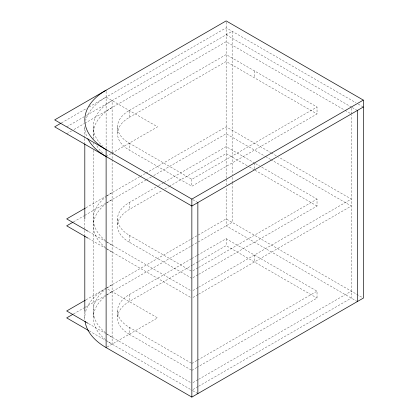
<?xml version="1.0" encoding="UTF-8"?>
<svg xmlns="http://www.w3.org/2000/svg" width="418" height="418" viewBox="0 0 418 418"><rect width="100%" height="100%" fill="white"/><g stroke="black" fill="none" stroke-linecap="round" stroke-linejoin="round"><path stroke-width="0.31" stroke-dasharray="2.09 1.57" d="M61.441 122.923L86.824 108.267M89.081 106.966L226.148 27.828L355.99 102.791M66.676 126.832L84.206 116.706M86.469 115.405L232.147 31.293L232.147 174.761M66.676 133.76L71.765 130.824M74.028 129.517L84.206 123.639M84.77 123.31L226.148 41.69L344.557 110.054M129.267 110.493L226.148 54.559L317.027 107.029L317.027 113.957L191.852 186.229L129.267 150.093A40.013 23.1 0 0 1 129.267 117.427L129.267 110.493A40.013 23.1 0 0 0 129.267 143.165L129.267 150.093M129.267 117.427L226.148 61.488L317.027 113.957M106.115 156.531L111.204 153.594M111.768 153.265L157.56 126.832L106.115 97.128A72.748 42.004 0 0 0 85.706 120.259M85.904 207.798L105.697 196.371M106.261 196.047L139.779 176.694M140.192 176.459L145.422 173.439M145.986 173.109L226.148 126.832L270.692 152.549M73.463 221.911L84.206 215.709M84.77 215.385L105.697 203.305M106.261 202.976L145.845 180.121M146.41 179.797L151.635 176.783M153.761 175.55L226.148 133.76L265.054 156.222M191.852 278.299L129.267 242.163L129.267 235.235A40.013 23.1 0 0 1 129.267 202.563L157.994 185.979M158.553 185.655L163.626 182.729M164.185 182.405L226.148 146.629L253.888 162.644M129.267 242.163A40.013 23.1 0 0 1 129.267 209.496L162.498 190.31M164.749 189.009L168.694 186.731M169.259 186.407L226.148 153.563L248.893 166.693M129.267 143.165L191.852 179.301L317.027 107.029M85.904 299.868L105.697 288.441M106.261 288.117L226.148 218.901L363.326 298.102M73.463 313.981L84.206 307.779M84.77 307.455L105.697 295.374M106.261 295.045L232.147 222.366L232.147 182.588M191.287 370.045L129.267 334.238L129.267 327.304A40.013 23.1 0 0 1 129.267 294.638L191.225 258.862M191.789 258.538L196.857 255.612M197.421 255.288L226.148 238.699L317.027 291.168L317.027 298.102L197.489 367.114M129.267 334.238A40.013 23.1 0 0 1 129.267 301.566L192.353 265.143M192.912 264.819L197.986 261.893M198.545 261.563L226.148 245.632L317.027 298.102M192.98 270.718L198.054 267.786M198.618 267.463L317.027 199.099L317.027 206.032L198.618 274.391M192.98 277.646L198.054 274.72M192.985 290.515L198.075 287.579M198.639 287.25L351.324 199.099L278.587 157.105M107.207 346.971L157.56 317.899L107.207 288.833M192.985 297.449L198.075 294.507M198.639 294.183L351.324 206.032L271.256 159.801M191.852 363.441L196.925 360.509M197.489 360.185L317.027 291.168M191.852 370.369L196.925 367.443M192.985 382.585L198.075 379.649M198.639 379.325L351.324 291.168M192.985 389.519L198.075 386.577M198.639 386.253L351.324 298.102L351.324 114.856M358.236 104.092L363.326 107.029M226.148 34.762L351.669 107.227M352.238 107.557L357.322 110.493M345.122 110.378L350.195 113.309M271.256 152.873L276.329 155.804M265.618 156.546L270.692 159.477M255.57 163.616L259.515 165.894M261.772 167.195L317.027 199.099M249.447 167.012L254.442 169.896M255.006 170.22L317.027 206.032M192.776 199.632L196.763 201.936M357.322 301.566L226.148 225.83L226.148 187.358M129.267 235.235L191.852 271.371M88.668 231.598L105.582 241.364M106.146 241.688L191.287 290.844M88.668 238.526L105.582 248.292M106.146 248.616L191.287 297.773M129.267 327.304L191.287 363.117M88.668 323.668L105.582 333.433M106.146 333.757L191.287 382.914M89.233 330.92L105.582 340.362M106.146 340.686L192.212 390.381M192.776 390.705L197.855 393.636M351.324 108.288L351.324 114.203M254.442 70.893L254.442 77.826M254.442 162.968L254.442 168.637M254.442 255.037L254.442 261.966M232.147 177.368L232.147 181.934M226.148 22.159L226.148 184.991M226.148 238.699L226.148 245.632M191.852 179.301L191.852 186.229M129.267 202.563L129.267 209.496M129.267 294.638L129.267 301.566M117.547 126.832L117.547 133.76M117.547 218.901L117.547 225.83M117.547 310.971L117.547 317.899M112.118 152.11L112.118 100.597A64.262 37.103 0 0 0 102.765 146.216M112.118 152.763L112.118 158.934M112.118 159.587L112.118 344.134A64.262 37.103 0 0 1 107.092 340.869M106.115 91.458L106.115 148.646M93.298 126.832L93.298 137.914M93.298 143.134L93.298 144.435M93.298 150.308L93.298 317.899M84.807 137.914L84.807 126.832A72.748 42.004 0 0 0 86.819 136.634M84.807 138.567L84.807 143.134M84.807 219.429L84.807 229.863M84.807 230.517L84.807 235.083M84.807 312.032L84.807 317.899M84.864 319.551A72.748 42.004 0 0 1 85.559 311.875M85.706 311.332A72.748 42.004 0 0 1 105.613 288.493M105.571 339.709A64.262 37.103 0 0 1 105.571 296.09M107.092 294.93A64.262 37.103 0 0 1 112.118 291.665M102.765 153.145A64.262 37.103 0 0 1 96.443 145.224M93.961 139.084A64.262 37.103 0 0 1 112.118 107.525M112.118 337.206A64.262 37.103 0 0 1 107.092 333.94M105.571 332.78A64.262 37.103 0 0 1 105.571 289.162M107.092 288.002A64.262 37.103 0 0 1 112.118 284.736M112.118 245.136A64.262 37.103 0 0 1 107.092 241.87M105.571 240.705A64.262 37.103 0 0 1 105.571 197.092M107.092 195.932A64.262 37.103 0 0 1 112.118 192.667M112.118 252.064A64.262 37.103 0 0 1 107.092 248.799M105.571 247.639A64.262 37.103 0 0 1 105.571 204.021M107.092 202.861A64.262 37.103 0 0 1 112.118 199.595"/><path stroke-width="0.63" d="M60.876 123.247L54.674 126.832L191.852 206.027L363.326 107.029M85.34 208.127L66.676 218.901L88.104 231.269M72.899 222.24L66.676 225.83L88.104 238.203M363.326 100.101L226.148 20.9L54.674 119.898L191.852 199.099L363.326 100.101L363.326 298.102L191.852 397.1L106.115 347.598A72.748 42.004 0 0 1 85.032 321.196M85.34 300.197L66.676 310.971L88.104 323.339M72.899 314.31L66.676 317.899L88.668 330.596M357.322 110.493L357.322 301.566M197.855 202.563L197.855 393.636M191.852 199.099L191.852 397.1M106.115 347.598L106.115 149.597A72.748 42.004 0 0 1 106.115 90.199M84.807 143.787L84.807 218.776M84.807 235.731L84.807 311.379M106.115 156.531A72.748 42.004 0 0 1 87.806 138.76"/></g></svg>
